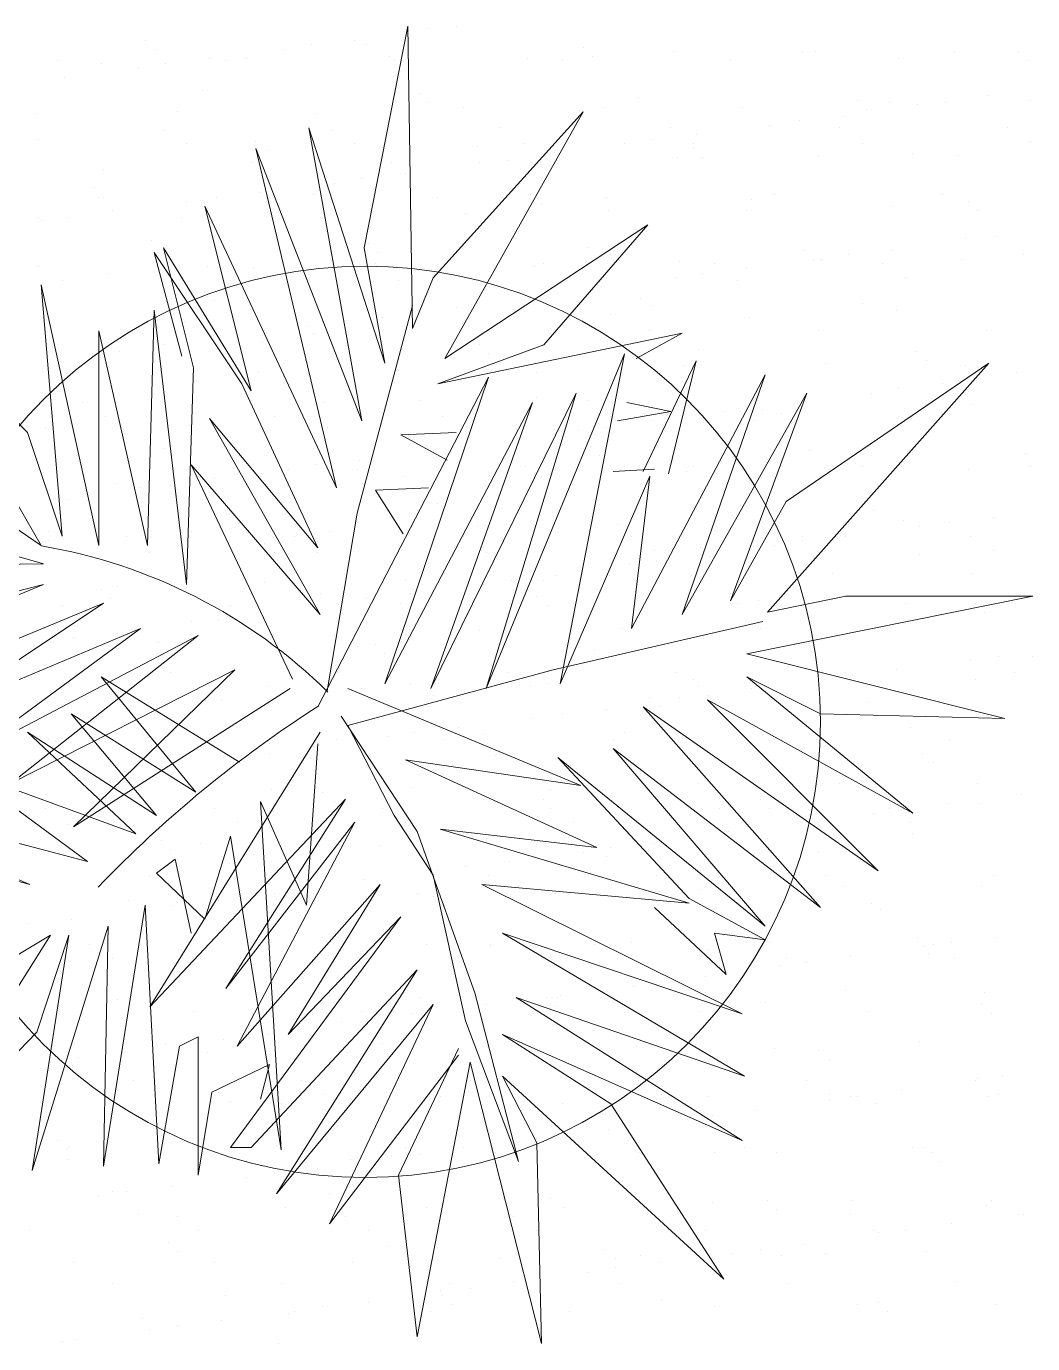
# Model space of a CAD drawing. Header units: millimetres. Extents: x 51.3 to 71.5, y 31.8 to 61.9.
# Drawn here: x 57.905 to 59.792, y 40.809 to 43.278 of the extents above; entities that cross this region are included whole.
import ezdxf

# ---------------------------------------------------------------- set-up
doc = ezdxf.new("R2010")
doc.units = ezdxf.units.MM
doc.layers.add('PDF_Vegetação', color=7, linetype='Continuous', true_color=0x00dd37)

msp = doc.modelspace()

# ---------------------------------------------------------------- linework, layer by layer
at = {"layer": 'PDF_Vegetação', "color": 106, "lineweight": 5, "true_color": 0x00721b}
for points in [[(59.0483, 42.6554), (59.1348, 42.7029), (58.6765, 42.6078), (58.8754, 42.6813), (59.07, 42.9061), (58.6895, 42.6554), (58.9489, 43.118), (58.6679, 42.8067), (58.6289, 42.7116), (58.6203, 43.278), (58.5382, 42.8629), (58.5771, 42.6467)], [(58.4344, 43.0877), (58.5338, 42.5386), (58.3349, 43.0488), (58.4863, 42.4133), (58.2398, 42.9407), (58.3263, 42.5948), (58.162, 42.8629), (58.2182, 42.6381), (58.2052, 42.2317), (58.1447, 42.7462), (58.1317, 42.3052), (58.0409, 42.7073), (58.0409, 42.3052)], [(58.4041, 42.0544), (58.2139, 42.4565), (58.456, 42.1755), (58.2485, 42.543), (58.4517, 42.3008), (58.309, 42.6078), (58.1447, 42.8543), (58.1966, 42.6597)], [(58.4517, 42.0025), (58.7716, 42.6208), (58.5771, 42.0457), (58.8538, 42.5732), (58.6635, 42.0371), (58.9359, 42.5905), (58.7673, 42.0371), (59.0267, 42.664), (58.9057, 42.0457), (59.0743, 42.4349), (59.0397, 42.1495), (59.2905, 42.6251), (59.1348, 42.1755), (59.3683, 42.5905), (59.2256, 42.2014), (59.3294, 42.3873), (59.7098, 42.6467), (59.2948, 42.1798), (59.4418, 42.21), (59.792, 42.21), (59.2559, 42.102), (59.7401, 41.9809)], [(59.1089, 42.4392), (59.1608, 42.6511), (59.0613, 42.4435)], [(59.0137, 42.5386), (59.1132, 42.5559), (59.031, 42.5732)], [(57.9718, 42.3225), (57.9069, 42.517)], [(58.7111, 42.517), (58.6073, 42.5127), (58.6938, 42.4651)], [(59.0051, 42.4435), (59.0829, 42.4478)], [(58.6117, 42.3268), (58.5598, 42.4089), (58.6592, 42.4133)], [(57.7556, 42.3225), (57.9372, 42.2706), (57.3232, 42.2619), (57.6994, 42.1711), (57.9372, 42.2317), (57.4659, 42.0371), (57.7988, 42.0933), (58.0496, 42.1971), (57.7383, 41.9895), (58.1188, 42.1495), (57.7902, 41.9074), (58.2269, 42.1365), (57.8766, 41.8598), (58.296, 42.0717), (57.9934, 41.7777), (58.3998, 42.0371)], [(58.3047, 41.8987), (58.0453, 42.0587), (58.2225, 41.8425), (57.9891, 41.9895), (58.149, 41.7993), (57.9069, 41.955), (58.1101, 41.7647)], [(58.7154, 41.3626), (58.603, 41.1248), (58.6376, 40.8222), (58.737, 41.3367), (58.8711, 40.8092), (58.8624, 41.1853), (58.7976, 41.3107), (59.2126, 40.9303), (59.0008, 41.2589), (58.7976, 41.3886), (59.2472, 41.1897), (58.8235, 41.4577), (59.2515, 41.3107), (58.7976, 41.5788), (59.2472, 41.4275), (58.7587, 41.6696)], [(58.7154, 41.3496), (58.4733, 41.034), (58.6679, 41.4448), (58.3739, 41.0902), (58.6376, 41.5096), (58.3263, 41.1767)]]:
    msp.add_lwpolyline(points, dxfattribs=at)
at = {"layer": 'PDF_Vegetação', "lineweight": 5}
for points in [[(58.7111, 43.278), (58.7111, 43.278)], [(58.6592, 43.2736), (58.6592, 43.2736)], [(58.1274, 43.252), (58.1274, 43.252)], [(58.149, 43.2347), (58.149, 43.2347)], [(58.3868, 43.2347), (58.3868, 43.2347)], [(58.4387, 43.2434), (58.4387, 43.2434)], [(58.5209, 43.252), (58.5209, 43.252)], [(58.5425, 43.2434), (58.5425, 43.2434)], [(58.9489, 43.2391), (58.9489, 43.2391)], [(59.1175, 43.2304), (59.1175, 43.2304)], [(59.3596, 43.2304), (59.3596, 43.2304)], [(59.3856, 43.2304), (59.3856, 43.2304)], [(59.645, 43.2304), (59.645, 43.2304)], [(59.7661, 43.2304), (59.7661, 43.2304)], [(57.9631, 43.2131), (57.9631, 43.2131)], [(58.0453, 43.2088), (58.0453, 43.2088)], [(58.1663, 43.2088), (58.1663, 43.2088)], [(58.2485, 43.2174), (58.2485, 43.2174)], [(58.2787, 43.2131), (58.2787, 43.2131)], [(58.3176, 43.2174), (58.3176, 43.2174)], [(58.5857, 43.2218), (58.5857, 43.2218)], [(58.5944, 43.2131), (58.5944, 43.2131)], [(58.8451, 43.2174), (58.8451, 43.2174)], [(58.91, 43.2131), (58.91, 43.2131)], [(58.9662, 43.2218), (58.9662, 43.2218)], [(59.2256, 43.2131), (59.2256, 43.2131)], [(59.5412, 43.2174), (59.5412, 43.2174)], [(59.7833, 43.2131), (59.7833, 43.2131)], [(57.9761, 43.1829), (57.9761, 43.1829)], [(58.1144, 43.2001), (58.1144, 43.2001)], [(58.2355, 43.1569), (58.2355, 43.1569)], [(58.6419, 43.1526), (58.6419, 43.1526)], [(58.6592, 43.1353), (58.6592, 43.1353)], [(59.0527, 43.1439), (59.0527, 43.1439)], [(59.4634, 43.1396), (59.4634, 43.1396)], [(59.5239, 43.1353), (59.5239, 43.1353)], [(59.5758, 43.131), (59.5758, 43.131)], [(59.6277, 43.1353), (59.6277, 43.1353)], [(59.7098, 43.1483), (59.7098, 43.1483)], [(59.7877, 43.1396), (59.7877, 43.1396)], [(57.9242, 43.1137), (57.9242, 43.1137)], [(58.1879, 43.118), (58.1879, 43.118)], [(58.4474, 43.1137), (58.4474, 43.1137)], [(58.7241, 43.1266), (58.7241, 43.1266)], [(58.9878, 43.1266), (58.9878, 43.1266)], [(59.2472, 43.1266), (59.2472, 43.1266)], [(59.4375, 43.1094), (59.4375, 43.1094)], [(59.4807, 43.1223), (59.4807, 43.1223)], [(58.162, 43.0834), (58.162, 43.0834)], [(58.5771, 42.6467), (58.4344, 43.0877)], [(58.4776, 43.0834), (58.4776, 43.0834)], [(58.7932, 43.0877), (58.7932, 43.0877)], [(59.1132, 43.0877), (59.1132, 43.0877)], [(59.2991, 43.0921), (59.2991, 43.0921)], [(59.3553, 43.1007), (59.3553, 43.1007)], [(59.4288, 43.0877), (59.4288, 43.0877)], [(59.7444, 43.0877), (59.7444, 43.0877)], [(57.9285, 43.0661), (57.9285, 43.0661)], [(58.2052, 43.0575), (58.2052, 43.0575)], [(58.3349, 43.0618), (58.3349, 43.0618)], [(58.5209, 43.0575), (58.5209, 43.0575)], [(58.8365, 43.0575), (58.8365, 43.0575)], [(59.0267, 43.0575), (59.0267, 43.0575)], [(59.0786, 43.0661), (59.0786, 43.0661)], [(59.1564, 43.0575), (59.1564, 43.0575)], [(59.1608, 43.0748), (59.1608, 43.0748)], [(59.472, 43.0575), (59.472, 43.0575)], [(59.7877, 43.0618), (59.7877, 43.0618)], [(58.3566, 43.0445), (58.3566, 43.0445)], [(58.75, 43.0531), (58.75, 43.0531)], [(58.8884, 43.0402), (58.8884, 43.0402)], [(59.1262, 43.0315), (59.1262, 43.0315)], [(59.1564, 43.0488), (59.1564, 43.0488)], [(59.1737, 43.0315), (59.1737, 43.0315)], [(59.3899, 43.0359), (59.3899, 43.0359)], [(59.5672, 43.0402), (59.5672, 43.0402)], [(59.6536, 43.0359), (59.6536, 43.0359)], [(58.0496, 43.0099), (58.0496, 43.0099)], [(58.3263, 43.0229), (58.3263, 43.0229)], [(58.59, 43.0229), (58.59, 43.0229)], [(58.7543, 43.0229), (58.7543, 43.0229)], [(58.8062, 43.0272), (58.8062, 43.0272)], [(58.8495, 43.0229), (58.8495, 43.0229)], [(58.4819, 42.984), (58.4819, 42.984)], [(58.5338, 42.9926), (58.5338, 42.9926)], [(58.616, 43.0013), (58.616, 43.0013)], [(58.0323, 42.9753), (58.0323, 42.9753)], [(58.0409, 42.958), (58.0409, 42.958)], [(58.0496, 42.958), (58.0496, 42.958)], [(58.2614, 42.958), (58.2614, 42.958)], [(58.3436, 42.9667), (58.3436, 42.9667)], [(58.3609, 42.958), (58.3609, 42.958)], [(58.443, 42.9623), (58.443, 42.9623)], [(58.6765, 42.958), (58.6765, 42.958)], [(58.8495, 42.9623), (58.8495, 42.9623)], [(58.9921, 42.958), (58.9921, 42.958)], [(59.3078, 42.9623), (59.3078, 42.9623)], [(59.6234, 42.9623), (59.6234, 42.9623)], [(58.0669, 42.9321), (58.0669, 42.9321)], [(58.2052, 42.9494), (58.2052, 42.9494)], [(58.8711, 42.9451), (58.8711, 42.9451)], [(58.9965, 42.9321), (58.9965, 42.9321)], [(59.2559, 42.9321), (59.2559, 42.9321)], [(59.2645, 42.9537), (59.2645, 42.9537)], [(59.5283, 42.9407), (59.5283, 42.9407)], [(59.6709, 42.9494), (59.6709, 42.9494)], [(59.6882, 42.9321), (59.6882, 42.9321)], [(57.9285, 42.9191), (57.9285, 42.9191)], [(57.9328, 42.9148), (57.9328, 42.9148)], [(57.9847, 42.9191), (57.9847, 42.9191)], [(58.1966, 42.9191), (58.1966, 42.9191)], [(58.456, 42.9191), (58.456, 42.9191)], [(58.7284, 42.9278), (58.7284, 42.9278)], [(59.7228, 42.8845), (59.7228, 42.8845)], [(58.1404, 42.8759), (58.1404, 42.8759)], [(58.5468, 42.8716), (58.5468, 42.8716)], [(58.9575, 42.8629), (58.9575, 42.8629)], [(59.364, 42.8586), (59.364, 42.8586)], [(59.5283, 42.8586), (59.5283, 42.8586)], [(59.6666, 42.8802), (59.6666, 42.8802)], [(58.5641, 42.8543), (58.5641, 42.8543)], [(59.1305, 42.837), (59.1305, 42.837)], [(59.3813, 42.8413), (59.3813, 42.8413)], [(59.3942, 42.8413), (59.3942, 42.8413)], [(59.3985, 42.8413), (59.3985, 42.8413)], [(59.4461, 42.8499), (59.4461, 42.8499)], [(59.658, 42.8413), (59.658, 42.8413)], [(59.7747, 42.8499), (59.7747, 42.8499)], [(57.9285, 42.8283), (57.9285, 42.8283)], [(58.0582, 42.8153), (58.0582, 42.8153)], [(58.2441, 42.8283), (58.2441, 42.8283)], [(58.3306, 42.824), (58.3306, 42.824)], [(58.5598, 42.8326), (58.5598, 42.8326)], [(58.5987, 42.8283), (58.5987, 42.8283)], [(58.8581, 42.8283), (58.8581, 42.8283)], [(58.8754, 42.8326), (58.8754, 42.8326)], [(59.1737, 42.8153), (59.1737, 42.8153)], [(59.1953, 42.8326), (59.1953, 42.8326)], [(59.2559, 42.824), (59.2559, 42.824)], [(59.511, 42.8326), (59.511, 42.8326)], [(58.0409, 42.3052), (57.9328, 42.7937), (57.9718, 42.3225)], [(57.9718, 42.8024), (57.9718, 42.8024)], [(58.2874, 42.8024), (58.2874, 42.8024)], [(58.603, 42.8024), (58.603, 42.8024)], [(58.9186, 42.8024), (58.9186, 42.8024)], [(58.9835, 42.7894), (58.9835, 42.7894)], [(59.1218, 42.8067), (59.1218, 42.8067)], [(59.2386, 42.8024), (59.2386, 42.8024)], [(59.5542, 42.8067), (59.5542, 42.8067)], [(58.2398, 42.7808), (58.2398, 42.7808)], [(58.2571, 42.7635), (58.2571, 42.7635)], [(58.6506, 42.7721), (58.6506, 42.7721)], [(58.8495, 42.7721), (58.8495, 42.7721)], [(58.9013, 42.7764), (58.9013, 42.7764)], [(59.057, 42.7678), (59.057, 42.7678)], [(57.9069, 42.517), (57.6734, 42.7548), (57.9328, 42.3052), (57.5005, 42.5992), (57.7556, 42.3225)], [(58.6289, 42.7418), (58.6289, 42.7418)], [(58.7111, 42.7505), (58.7111, 42.7505)], [(59.0008, 42.7375), (59.0008, 42.7375)], [(59.0786, 42.7548), (59.0786, 42.7548)], [(59.472, 42.7591), (59.472, 42.7591)], [(59.5369, 42.7462), (59.5369, 42.7462)], [(57.9372, 42.7202), (57.9372, 42.7202)], [(58.2009, 42.7246), (58.2009, 42.7246)], [(58.4344, 42.7159), (58.4344, 42.7159)], [(58.4603, 42.7246), (58.4603, 42.7246)], [(58.5727, 42.7332), (58.5727, 42.7332)], [(58.737, 42.7332), (58.737, 42.7332)], [(59.2602, 42.7332), (59.2602, 42.7332)], [(57.9328, 42.6943), (57.9328, 42.6943)], [(58.1231, 42.7029), (58.1231, 42.7029)], [(58.3004, 42.6986), (58.3004, 42.6986)], [(58.3479, 42.6856), (58.3479, 42.6856)], [(58.3522, 42.7073), (58.3522, 42.7073)], [(58.443, 42.7029), (58.443, 42.7029)], [(58.7587, 42.7029), (58.7587, 42.7029)], [(59.0743, 42.7073), (59.0743, 42.7073)], [(59.3899, 42.7073), (59.3899, 42.7073)], [(59.7055, 42.7073), (59.7055, 42.7073)], [(57.9545, 42.677), (57.9545, 42.677)], [(58.028, 42.664), (58.028, 42.664)], [(58.0799, 42.6683), (58.0799, 42.6683)], [(58.162, 42.6813), (58.162, 42.6813)], [(58.7543, 42.6813), (58.7543, 42.6813)], [(58.7716, 42.664), (58.7716, 42.664)], [(59.1651, 42.6727), (59.1651, 42.6727)], [(59.5715, 42.6683), (59.5715, 42.6683)], [(59.1391, 42.6424), (59.1391, 42.6424)], [(59.4029, 42.6467), (59.4029, 42.6467)], [(59.5931, 42.6511), (59.5931, 42.6511)], [(59.6666, 42.6424), (59.6666, 42.6424)], [(58.0626, 42.6208), (58.0626, 42.6208)], [(58.3393, 42.6294), (58.3393, 42.6294)], [(58.603, 42.6338), (58.603, 42.6338)], [(58.8624, 42.6294), (58.8624, 42.6294)], [(59.7617, 42.6294), (59.7617, 42.6294)], [(58.0409, 42.5948), (58.0409, 42.5948)], [(58.4474, 42.5905), (58.4474, 42.5905)], [(59.4893, 42.5905), (59.4893, 42.5905)], [(59.5412, 42.5992), (59.5412, 42.5992)], [(59.6234, 42.6078), (59.6234, 42.6078)], [(58.0107, 42.5732), (58.0107, 42.5732)], [(58.3263, 42.5775), (58.3263, 42.5775)], [(58.4647, 42.5732), (58.4647, 42.5732)], [(58.6419, 42.5775), (58.6419, 42.5775)], [(58.8624, 42.5819), (58.8624, 42.5819)], [(58.9575, 42.5775), (58.9575, 42.5775)], [(59.2688, 42.5775), (59.2688, 42.5775)], [(59.2688, 42.5646), (59.2688, 42.5646)], [(59.2775, 42.5775), (59.2775, 42.5775)], [(59.351, 42.5732), (59.351, 42.5732)], [(59.5931, 42.5775), (59.5931, 42.5775)], [(59.6796, 42.5689), (59.6796, 42.5689)], [(58.0539, 42.5473), (58.0539, 42.5473)], [(58.3695, 42.5473), (58.3695, 42.5473)], [(58.6852, 42.5473), (58.6852, 42.5473)], [(58.7414, 42.5386), (58.7414, 42.5386)], [(59.0008, 42.5473), (59.0008, 42.5473)], [(59.0094, 42.5386), (59.0094, 42.5386)], [(59.0786, 42.5386), (59.0786, 42.5386)], [(59.2126, 42.5559), (59.2126, 42.5559)], [(59.2688, 42.5386), (59.2688, 42.5386)], [(59.2861, 42.5603), (59.2861, 42.5603)], [(59.3207, 42.5516), (59.3207, 42.5516)], [(59.5412, 42.5473), (59.5412, 42.5473)], [(59.6363, 42.5516), (59.6363, 42.5516)], [(57.9415, 42.5257), (57.9415, 42.5257)], [(58.2096, 42.53), (58.2096, 42.53)], [(58.469, 42.5257), (58.469, 42.5257)], [(58.9402, 42.5213), (58.9402, 42.5213)], [(58.9921, 42.5257), (58.9921, 42.5257)], [(58.1404, 42.504), (58.1404, 42.504)], [(58.5554, 42.4954), (58.5554, 42.4954)], [(58.7197, 42.4911), (58.7197, 42.4911)], [(58.8019, 42.4997), (58.8019, 42.4997)], [(58.9619, 42.4911), (58.9619, 42.4911)], [(58.162, 42.4868), (58.162, 42.4868)], [(58.5295, 42.4651), (58.5295, 42.4651)], [(58.6679, 42.4824), (58.6679, 42.4824)], [(58.9792, 42.4738), (58.9792, 42.4738)], [(59.3726, 42.4824), (59.3726, 42.4824)], [(59.779, 42.4781), (59.779, 42.4781)], [(58.2052, 42.4478), (58.2052, 42.4478)], [(58.3955, 42.4478), (58.3955, 42.4478)], [(58.4474, 42.4565), (58.4474, 42.4565)], [(58.5252, 42.4478), (58.5252, 42.4478)], [(58.8408, 42.4522), (58.8408, 42.4522)], [(59.1435, 42.4435), (59.1435, 42.4435)], [(59.1564, 42.4522), (59.1564, 42.4522)], [(59.4115, 42.4478), (59.4115, 42.4478)], [(59.472, 42.4522), (59.472, 42.4522)], [(59.6709, 42.4478), (59.6709, 42.4478)], [(59.7877, 42.4522), (59.7877, 42.4522)], [(58.0712, 42.4219), (58.0712, 42.4219)], [(58.175, 42.4176), (58.175, 42.4176)], [(58.2571, 42.4305), (58.2571, 42.4305)], [(58.3436, 42.4349), (58.3436, 42.4349)], [(58.6117, 42.4349), (58.6117, 42.4349)], [(58.8711, 42.4349), (58.8711, 42.4349)], [(57.9847, 42.3916), (57.9847, 42.3916)], [(58.1188, 42.4133), (58.1188, 42.4133)], [(58.2485, 42.4046), (58.2485, 42.4046)], [(58.6549, 42.4003), (58.6549, 42.4003)], [(59.07, 42.3916), (59.07, 42.3916)], [(58.6765, 42.383), (58.6765, 42.383)], [(59.4764, 42.3873), (59.4764, 42.3873)], [(59.4937, 42.37), (59.4937, 42.37)], [(58.75, 42.3398), (58.75, 42.3398)], [(59.0137, 42.3441), (59.0137, 42.3441)], [(59.2732, 42.3441), (59.2732, 42.3441)], [(59.5499, 42.3527), (59.5499, 42.3527)], [(59.5801, 42.3398), (59.5801, 42.3398)], [(59.6363, 42.3484), (59.6363, 42.3484)], [(59.7185, 42.357), (59.7185, 42.357)], [(57.9458, 42.3311), (57.9458, 42.3311)], [(58.0928, 42.3225), (58.0928, 42.3225)], [(58.2139, 42.3311), (58.2139, 42.3311)], [(58.4084, 42.3225), (58.4084, 42.3225)], [(58.4733, 42.3311), (58.4733, 42.3311)], [(58.7241, 42.3225), (58.7241, 42.3225)], [(59.0397, 42.3225), (59.0397, 42.3225)], [(59.3596, 42.3225), (59.3596, 42.3225)], [(59.4418, 42.3225), (59.4418, 42.3225)], [(59.6753, 42.3225), (59.6753, 42.3225)], [(57.9458, 42.3138), (57.9458, 42.3138)], [(58.1361, 42.2922), (58.1361, 42.2922)], [(58.3522, 42.3095), (58.3522, 42.3095)], [(58.3695, 42.2922), (58.3695, 42.2922)], [(58.4517, 42.2922), (58.4517, 42.2922)], [(58.763, 42.3008), (58.763, 42.3008)], [(58.7673, 42.2922), (58.7673, 42.2922)], [(59.0829, 42.2965), (59.0829, 42.2965)], [(59.1694, 42.3008), (59.1694, 42.3008)], [(59.3078, 42.3052), (59.3078, 42.3052)], [(59.3596, 42.3138), (59.3596, 42.3138)], [(59.4029, 42.2965), (59.4029, 42.2965)], [(59.7185, 42.2965), (59.7185, 42.2965)], [(59.0354, 42.2706), (59.0354, 42.2706)], [(59.0872, 42.2749), (59.0872, 42.2749)], [(59.1694, 42.2879), (59.1694, 42.2879)], [(59.1867, 42.2835), (59.1867, 42.2835)], [(59.5801, 42.2879), (59.5801, 42.2879)], [(58.897, 42.249), (58.897, 42.249)], [(59.1521, 42.249), (59.1521, 42.249)], [(59.4158, 42.2533), (59.4158, 42.2533)], [(59.6796, 42.2533), (59.6796, 42.2533)], [(58.0453, 42.223), (58.0453, 42.223)], [(58.0755, 42.2273), (58.0755, 42.2273)], [(58.3522, 42.236), (58.3522, 42.236)], [(58.616, 42.2403), (58.616, 42.2403)], [(58.763, 42.2317), (58.763, 42.2317)], [(58.8149, 42.2403), (58.8149, 42.2403)], [(58.8754, 42.2403), (58.8754, 42.2403)], [(57.9718, 42.1927), (57.9718, 42.1927)], [(58.0626, 42.2057), (58.0626, 42.2057)], [(58.2874, 42.1927), (58.2874, 42.1927)], [(58.456, 42.2144), (58.456, 42.2144)], [(58.4863, 42.1971), (58.4863, 42.1971)], [(58.5425, 42.2057), (58.5425, 42.2057)], [(58.6073, 42.1971), (58.6073, 42.1971)], [(58.6246, 42.2144), (58.6246, 42.2144)], [(58.8624, 42.21), (58.8624, 42.21)], [(58.884, 42.1927), (58.884, 42.1927)], [(58.923, 42.1971), (58.923, 42.1971)], [(59.2386, 42.1971), (59.2386, 42.1971)], [(59.2775, 42.2014), (59.2775, 42.2014)], [(59.5542, 42.1971), (59.5542, 42.1971)], [(59.6839, 42.1971), (59.6839, 42.1971)], [(58.2658, 42.1668), (58.2658, 42.1668)], [(58.3479, 42.1798), (58.3479, 42.1798)], [(59.7012, 42.1798), (59.7012, 42.1798)], [(58.2139, 42.1625), (58.2139, 42.1625)], [(58.7543, 42.1452), (58.7543, 42.1452)], [(59.0224, 42.1495), (59.0224, 42.1495)], [(59.2818, 42.1495), (59.2818, 42.1495)], [(59.5542, 42.1582), (59.5542, 42.1582)], [(57.9415, 42.1236), (57.9415, 42.1236)], [(57.9545, 42.1322), (57.9545, 42.1322)], [(57.9934, 42.1322), (57.9934, 42.1322)], [(58.0755, 42.1409), (58.0755, 42.1409)], [(58.1534, 42.1236), (58.1534, 42.1236)], [(58.2182, 42.1365), (58.2182, 42.1365)], [(58.4819, 42.1365), (58.4819, 42.1365)], [(58.5598, 42.1192), (58.5598, 42.1192)], [(58.5771, 42.102), (58.5771, 42.102)], [(58.9705, 42.1106), (58.9705, 42.1106)], [(59.3769, 42.1063), (59.3769, 42.1063)], [(59.7271, 42.0976), (59.7271, 42.0976)], [(59.792, 42.0976), (59.792, 42.0976)], [(59.3985, 42.089), (59.3985, 42.089)], [(59.5369, 42.0717), (59.5369, 42.0717)], [(59.6753, 42.089), (59.6753, 42.089)], [(58.175, 42.0674), (58.175, 42.0674)], [(58.4906, 42.0674), (58.4906, 42.0674)], [(58.6246, 42.0457), (58.6246, 42.0457)], [(58.8062, 42.0674), (58.8062, 42.0674)], [(58.884, 42.0457), (58.884, 42.0457)], [(59.1218, 42.0674), (59.1218, 42.0674)], [(59.1564, 42.0544), (59.1564, 42.0544)], [(59.4029, 42.0544), (59.4029, 42.0544)], [(59.4245, 42.0587), (59.4245, 42.0587)], [(59.4418, 42.0674), (59.4418, 42.0674)], [(59.4548, 42.063), (59.4548, 42.063)], [(59.6839, 42.0544), (59.6839, 42.0544)], [(59.7574, 42.0674), (59.7574, 42.0674)], [(58.0842, 42.0328), (58.0842, 42.0328)], [(58.2182, 42.0371), (58.2182, 42.0371)], [(58.2528, 42.0328), (58.2528, 42.0328)], [(58.3566, 42.0414), (58.3566, 42.0414)], [(58.5338, 42.0371), (58.5338, 42.0371)], [(58.6679, 42.0241), (58.6679, 42.0241)], [(58.8495, 42.0414), (58.8495, 42.0414)], [(59.0743, 42.0198), (59.0743, 42.0198)], [(59.1305, 42.0198), (59.1305, 42.0198)], [(59.1651, 42.0414), (59.1651, 42.0414)], [(59.1824, 42.0241), (59.1824, 42.0241)], [(59.2645, 42.0371), (59.2645, 42.0371)], [(59.4807, 42.0414), (59.4807, 42.0414)], [(58.2701, 42.0155), (58.2701, 42.0155)], [(58.9921, 41.9982), (58.9921, 41.9982)], [(59.0916, 42.0025), (59.0916, 42.0025)], [(59.485, 42.0112), (59.485, 42.0112)], [(58.8538, 41.9809), (58.8538, 41.9809)], [(58.91, 41.9895), (58.91, 41.9895)], [(58.5814, 41.9463), (58.5814, 41.9463)], [(58.6333, 41.955), (58.6333, 41.955)], [(58.7154, 41.9636), (58.7154, 41.9636)], [(58.763, 41.9506), (58.763, 41.9506)], [(59.0267, 41.955), (59.0267, 41.955)], [(59.2861, 41.9506), (59.2861, 41.9506)], [(59.5628, 41.9636), (59.5628, 41.9636)], [(57.9458, 41.942), (57.9458, 41.942)], [(57.9588, 41.9377), (57.9588, 41.9377)], [(57.9674, 41.9247), (57.9674, 41.9247)], [(58.0539, 41.9377), (58.0539, 41.9377)], [(58.2269, 41.942), (58.2269, 41.942)], [(58.3609, 41.9333), (58.3609, 41.9333)], [(58.3695, 41.942), (58.3695, 41.942)], [(58.443, 41.929), (58.443, 41.929)], [(58.4863, 41.942), (58.4863, 41.942)], [(58.6895, 41.942), (58.6895, 41.942)], [(58.7673, 41.929), (58.7673, 41.929)], [(59.0051, 41.942), (59.0051, 41.942)], [(59.178, 41.9204), (59.178, 41.9204)], [(59.3207, 41.942), (59.3207, 41.942)], [(59.6363, 41.942), (59.6363, 41.942)], [(58.309, 41.9117), (58.309, 41.9117)], [(58.3609, 41.916), (58.3609, 41.916)], [(58.7846, 41.9117), (58.7846, 41.9117)], [(59.5845, 41.916), (59.5845, 41.916)], [(59.6061, 41.8987), (59.6061, 41.8987)], [(58.0366, 41.8728), (58.0366, 41.8728)], [(58.0885, 41.8814), (58.0885, 41.8814)], [(58.1706, 41.8901), (58.1706, 41.8901)], [(58.3652, 41.8469), (58.3652, 41.8469)], [(58.6289, 41.8512), (58.6289, 41.8512)], [(58.8884, 41.8469), (58.8884, 41.8469)], [(59.1651, 41.8598), (59.1651, 41.8598)], [(59.4288, 41.8598), (59.4288, 41.8598)], [(59.6882, 41.8598), (59.6882, 41.8598)], [(58.0539, 41.8425), (58.0539, 41.8425)], [(58.0885, 41.8382), (58.0885, 41.8382)], [(58.4603, 41.8425), (58.4603, 41.8425)], [(58.4819, 41.8252), (58.4819, 41.8252)], [(58.8754, 41.8296), (58.8754, 41.8296)], [(59.2818, 41.8296), (59.2818, 41.8296)], [(59.7704, 41.8382), (59.7704, 41.8382)], [(57.9415, 41.8123), (57.9415, 41.8123)], [(58.2571, 41.8123), (58.2571, 41.8123)], [(58.5727, 41.8123), (58.5727, 41.8123)], [(58.8884, 41.8123), (58.8884, 41.8123)], [(59.204, 41.8123), (59.204, 41.8123)], [(59.2991, 41.8123), (59.2991, 41.8123)], [(59.4937, 41.8036), (59.4937, 41.8036)], [(59.5239, 41.8123), (59.5239, 41.8123)], [(59.5499, 41.8123), (59.5499, 41.8123)], [(59.632, 41.8209), (59.632, 41.8209)], [(59.6926, 41.8209), (59.6926, 41.8209)], [(57.9847, 41.782), (57.9847, 41.782)], [(58.3004, 41.7863), (58.3004, 41.7863)], [(58.616, 41.7863), (58.616, 41.7863)], [(58.9316, 41.7863), (58.9316, 41.7863)], [(59.2472, 41.7863), (59.2472, 41.7863)], [(59.2732, 41.7734), (59.2732, 41.7734)], [(59.3596, 41.7863), (59.3596, 41.7863)], [(59.5628, 41.7863), (59.5628, 41.7863)], [(58.1577, 41.7517), (58.1577, 41.7517)], [(58.2312, 41.7474), (58.2312, 41.7474)], [(58.7673, 41.7561), (58.7673, 41.7561)], [(59.0354, 41.7561), (59.0354, 41.7561)], [(59.0829, 41.7474), (59.0829, 41.7474)], [(59.2213, 41.769), (59.2213, 41.769)], [(59.2948, 41.7561), (59.2948, 41.7561)], [(59.5672, 41.7647), (59.5672, 41.7647)], [(57.9674, 41.7431), (57.9674, 41.7431)], [(58.175, 41.7344), (58.175, 41.7344)], [(58.4949, 41.7431), (58.4949, 41.7431)], [(58.5684, 41.7431), (58.5684, 41.7431)], [(58.9489, 41.7301), (58.9489, 41.7301)], [(58.9748, 41.7388), (58.9748, 41.7388)], [(59.0008, 41.7388), (59.0008, 41.7388)], [(59.3899, 41.7301), (59.3899, 41.7301)], [(58.7284, 41.7042), (58.7284, 41.7042)], [(58.8105, 41.7128), (58.8105, 41.7128)], [(58.9921, 41.7215), (58.9921, 41.7215)], [(58.1361, 41.6869), (58.1361, 41.6869)], [(58.4517, 41.6869), (58.4517, 41.6869)], [(58.5382, 41.6782), (58.5382, 41.6782)], [(58.6765, 41.6955), (58.6765, 41.6955)], [(58.7716, 41.6869), (58.7716, 41.6869)], [(59.0872, 41.6869), (59.0872, 41.6869)], [(59.4029, 41.6869), (59.4029, 41.6869)], [(59.7185, 41.6869), (59.7185, 41.6869)], [(58.2614, 41.6523), (58.2614, 41.6523)], [(58.3695, 41.6523), (58.3695, 41.6523)], [(58.3998, 41.6609), (58.3998, 41.6609)], [(58.456, 41.6653), (58.456, 41.6653)], [(58.6376, 41.6523), (58.6376, 41.6523)], [(58.897, 41.6523), (58.897, 41.6523)], [(59.1694, 41.6609), (59.1694, 41.6609)], [(59.4375, 41.6653), (59.4375, 41.6653)], [(59.6969, 41.6653), (59.6969, 41.6653)], [(58.0971, 41.6393), (58.0971, 41.6393)], [(58.1793, 41.6307), (58.1793, 41.6307)], [(58.2658, 41.6393), (58.2658, 41.6393)], [(58.6679, 41.648), (58.6679, 41.648)], [(58.6895, 41.6307), (58.6895, 41.6307)], [(59.0829, 41.6393), (59.0829, 41.6393)], [(59.4893, 41.635), (59.4893, 41.635)], [(57.9891, 41.6047), (57.9891, 41.6047)], [(58.1274, 41.622), (58.1274, 41.622)], [(59.5066, 41.622), (59.5066, 41.622)], [(57.9069, 41.5961), (57.9069, 41.5961)], [(57.9588, 41.5658), (57.9588, 41.5658)], [(58.0236, 41.5572), (58.0236, 41.5572)], [(58.3393, 41.5572), (58.3393, 41.5572)], [(58.3652, 41.5615), (58.3652, 41.5615)], [(58.6549, 41.5572), (58.6549, 41.5572)], [(58.7759, 41.5572), (58.7759, 41.5572)], [(58.7759, 41.5529), (58.7759, 41.5529)], [(58.9705, 41.5572), (58.9705, 41.5572)], [(59.0397, 41.5615), (59.0397, 41.5615)], [(59.2861, 41.5572), (59.2861, 41.5572)], [(59.2991, 41.5615), (59.2991, 41.5615)], [(59.5758, 41.5702), (59.5758, 41.5702)], [(59.5888, 41.5529), (59.5888, 41.5529)], [(59.6061, 41.5572), (59.6061, 41.5572)], [(59.6407, 41.5615), (59.6407, 41.5615)], [(59.7228, 41.5702), (59.7228, 41.5702)], [(57.9718, 41.5442), (57.9718, 41.5442)], [(58.0669, 41.5312), (58.0669, 41.5312)], [(58.2398, 41.5485), (58.2398, 41.5485)], [(58.3825, 41.5442), (58.3825, 41.5442)], [(58.3825, 41.5312), (58.3825, 41.5312)], [(58.4992, 41.5485), (58.4992, 41.5485)], [(58.6981, 41.5312), (58.6981, 41.5312)], [(59.0137, 41.5312), (59.0137, 41.5312)], [(59.1824, 41.5485), (59.1824, 41.5485)], [(59.204, 41.5312), (59.204, 41.5312)], [(59.3294, 41.5312), (59.3294, 41.5312)], [(59.4504, 41.5356), (59.4504, 41.5356)], [(59.5974, 41.5399), (59.5974, 41.5399)], [(59.645, 41.5312), (59.645, 41.5312)], [(59.3164, 41.5183), (59.3164, 41.5183)], [(59.3683, 41.5226), (59.3683, 41.5226)], [(59.044, 41.4794), (59.044, 41.4794)], [(59.0959, 41.488), (59.0959, 41.488)], [(59.178, 41.4966), (59.178, 41.4966)], [(58.0582, 41.4707), (58.0582, 41.4707)], [(58.0755, 41.4534), (58.0755, 41.4534)], [(58.3782, 41.4534), (58.3782, 41.4534)], [(58.4733, 41.4621), (58.4733, 41.4621)], [(58.6419, 41.4577), (58.6419, 41.4577)], [(58.8235, 41.4534), (58.8235, 41.4534)], [(58.8797, 41.4577), (58.8797, 41.4577)], [(58.9013, 41.4577), (58.9013, 41.4577)], [(58.9057, 41.4621), (58.9057, 41.4621)], [(59.178, 41.4664), (59.178, 41.4664)], [(59.4418, 41.4707), (59.4418, 41.4707)], [(59.7012, 41.4664), (59.7012, 41.4664)], [(58.1015, 41.4448), (58.1015, 41.4448)], [(58.2182, 41.4318), (58.2182, 41.4318)], [(58.5338, 41.4318), (58.5338, 41.4318)], [(58.6289, 41.4275), (58.6289, 41.4275)], [(58.7673, 41.4448), (58.7673, 41.4448)], [(58.8538, 41.4318), (58.8538, 41.4318)], [(58.897, 41.4404), (58.897, 41.4404)], [(59.1694, 41.4318), (59.1694, 41.4318)], [(59.2905, 41.4491), (59.2905, 41.4491)], [(59.485, 41.4318), (59.485, 41.4318)], [(59.6969, 41.4448), (59.6969, 41.4448)], [(59.7142, 41.4275), (59.7142, 41.4275)], [(58.4949, 41.4102), (58.4949, 41.4102)], [(58.5468, 41.4145), (58.5468, 41.4145)], [(58.2744, 41.3799), (58.2744, 41.3799)], [(58.3566, 41.3886), (58.3566, 41.3886)], [(58.0842, 41.354), (58.0842, 41.354)], [(58.1663, 41.3713), (58.1663, 41.3713)], [(58.2225, 41.3713), (58.2225, 41.3713)], [(58.2441, 41.354), (58.2441, 41.354)], [(58.5079, 41.354), (58.5079, 41.354)], [(58.5727, 41.3713), (58.5727, 41.3713)], [(58.59, 41.354), (58.59, 41.354)], [(58.7803, 41.3626), (58.7803, 41.3626)], [(58.9835, 41.3626), (58.9835, 41.3626)], [(59.0483, 41.3669), (59.0483, 41.3669)], [(59.3078, 41.3626), (59.3078, 41.3626)], [(59.3899, 41.3583), (59.3899, 41.3583)], [(59.5801, 41.3756), (59.5801, 41.3756)], [(57.9501, 41.3367), (57.9501, 41.3367)], [(57.9804, 41.3496), (57.9804, 41.3496)], [(58.002, 41.3453), (58.002, 41.3453)], [(59.4115, 41.341), (59.4115, 41.341)], [(59.6882, 41.3064), (59.6882, 41.3064)], [(59.7358, 41.3107), (59.7358, 41.3107)], [(58.1058, 41.3021), (58.1058, 41.3021)], [(58.2658, 41.2805), (58.2658, 41.2805)], [(58.4214, 41.3021), (58.4214, 41.3021)], [(58.737, 41.3021), (58.737, 41.3021)], [(59.0527, 41.3021), (59.0527, 41.3021)], [(59.3683, 41.3021), (59.3683, 41.3021)], [(59.5456, 41.2848), (59.5456, 41.2848)], [(59.6839, 41.3021), (59.6839, 41.3021)], [(58.1447, 41.2761), (58.1447, 41.2761)], [(58.2874, 41.2632), (58.2874, 41.2632)], [(58.3825, 41.2589), (58.3825, 41.2589)], [(58.4647, 41.2761), (58.4647, 41.2761)], [(58.6506, 41.2632), (58.6506, 41.2632)], [(58.6808, 41.2718), (58.6808, 41.2718)], [(58.7803, 41.2761), (58.7803, 41.2761)], [(58.91, 41.2589), (58.91, 41.2589)], [(59.0872, 41.2675), (59.0872, 41.2675)], [(59.0959, 41.2761), (59.0959, 41.2761)], [(59.1824, 41.2718), (59.1824, 41.2718)], [(59.4115, 41.2761), (59.4115, 41.2761)], [(59.4115, 41.2675), (59.4115, 41.2675)], [(59.4504, 41.2718), (59.4504, 41.2718)], [(59.4634, 41.2718), (59.4634, 41.2718)], [(59.498, 41.2589), (59.498, 41.2589)], [(59.7098, 41.2718), (59.7098, 41.2718)], [(59.7271, 41.2761), (59.7271, 41.2761)], [(58.1101, 41.2502), (58.1101, 41.2502)], [(59.1045, 41.2502), (59.1045, 41.2502)], [(59.1348, 41.2286), (59.1348, 41.2286)], [(59.191, 41.2372), (59.191, 41.2372)], [(59.2732, 41.2459), (59.2732, 41.2459)], [(58.9965, 41.2113), (58.9965, 41.2113)], [(57.9631, 41.1897), (57.9631, 41.1897)], [(58.3739, 41.181), (58.3739, 41.181)], [(58.8624, 41.194), (58.8624, 41.194)], [(58.9143, 41.2026), (58.9143, 41.2026)], [(57.9804, 41.1724), (57.9804, 41.1724)], [(57.9847, 41.1767), (57.9847, 41.1767)], [(57.9847, 41.1551), (57.9847, 41.1551)], [(58.2528, 41.1594), (58.2528, 41.1594)], [(58.3004, 41.1767), (58.3004, 41.1767)], [(58.5122, 41.1551), (58.5122, 41.1551)], [(58.59, 41.1594), (58.59, 41.1594)], [(58.616, 41.1767), (58.616, 41.1767)], [(58.6419, 41.1637), (58.6419, 41.1637)], [(58.7241, 41.1767), (58.7241, 41.1767)], [(58.7803, 41.1767), (58.7803, 41.1767)], [(58.7846, 41.1681), (58.7846, 41.1681)], [(58.7976, 41.1594), (58.7976, 41.1594)], [(58.9359, 41.1767), (58.9359, 41.1767)], [(59.0527, 41.1681), (59.0527, 41.1681)], [(59.1953, 41.1681), (59.1953, 41.1681)], [(59.2515, 41.1767), (59.2515, 41.1767)], [(59.3121, 41.1681), (59.3121, 41.1681)], [(59.5672, 41.1767), (59.5672, 41.1767)], [(59.5888, 41.1767), (59.5888, 41.1767)], [(59.6018, 41.1681), (59.6018, 41.1681)], [(58.4517, 41.1378), (58.4517, 41.1378)], [(59.6191, 41.1508), (59.6191, 41.1508)], [(58.3176, 41.1205), (58.3176, 41.1205)], [(58.3695, 41.1291), (58.3695, 41.1291)], [(58.0409, 41.0859), (58.0409, 41.0859)], [(58.0669, 41.0946), (58.0669, 41.0946)], [(58.0928, 41.0946), (58.0928, 41.0946)], [(58.1793, 41.1032), (58.1793, 41.1032)], [(58.4733, 41.0902), (58.4733, 41.0902)], [(58.8884, 41.0816), (58.8884, 41.0816)], [(58.3911, 41.0643), (58.3911, 41.0643)], [(58.4949, 41.0729), (58.4949, 41.0729)], [(58.6549, 41.0643), (58.6549, 41.0643)], [(58.9143, 41.0643), (58.9143, 41.0643)], [(59.191, 41.0729), (59.191, 41.0729)], [(59.2948, 41.0773), (59.2948, 41.0773)], [(59.3121, 41.06), (59.3121, 41.06)], [(59.4548, 41.0773), (59.4548, 41.0773)], [(59.7055, 41.0686), (59.7055, 41.0686)], [(59.7142, 41.0773), (59.7142, 41.0773)], [(58.1144, 41.0513), (58.1144, 41.0513)], [(58.1879, 41.047), (58.1879, 41.047)], [(58.5036, 41.047), (58.5036, 41.047)], [(58.8192, 41.047), (58.8192, 41.047)], [(59.1348, 41.0513), (59.1348, 41.0513)], [(59.4504, 41.0513), (59.4504, 41.0513)], [(59.6407, 41.034), (59.6407, 41.034)], [(59.7661, 41.0513), (59.7661, 41.0513)], [(59.7747, 41.0513), (59.7747, 41.0513)], [(57.9112, 41.0211), (57.9112, 41.0211)], [(58.2269, 41.0211), (58.2269, 41.0211)], [(58.5468, 41.0211), (58.5468, 41.0211)], [(58.8624, 41.0211), (58.8624, 41.0211)], [(59.178, 41.0211), (59.178, 41.0211)], [(59.4937, 41.0211), (59.4937, 41.0211)], [(59.5023, 41.0167), (59.5023, 41.0167)], [(59.5542, 41.0211), (59.5542, 41.0211)], [(58.1706, 40.9994), (58.1706, 40.9994)], [(58.1879, 40.9821), (58.1879, 40.9821)], [(58.5814, 40.9908), (58.5814, 40.9908)], [(58.9878, 40.9865), (58.9878, 40.9865)], [(59.2818, 40.9865), (59.2818, 40.9865)], [(59.364, 40.9951), (59.364, 40.9951)], [(59.5931, 40.9821), (59.5931, 40.9821)], [(57.9934, 40.9605), (57.9934, 40.9605)], [(58.2571, 40.9605), (58.2571, 40.9605)], [(58.5165, 40.9605), (58.5165, 40.9605)], [(58.7932, 40.9692), (58.7932, 40.9692)], [(59.0094, 40.9692), (59.0094, 40.9692)], [(59.057, 40.9735), (59.057, 40.9735)], [(59.0916, 40.9605), (59.0916, 40.9605)], [(59.2299, 40.9778), (59.2299, 40.9778)], [(59.3207, 40.9735), (59.3207, 40.9735)], [(59.4029, 40.9778), (59.4029, 40.9778)], [(58.9575, 40.9432), (58.9575, 40.9432)], [(59.0094, 40.9519), (59.0094, 40.9519)], [(58.0669, 40.9216), (58.0669, 40.9216)], [(58.3825, 40.9216), (58.3825, 40.9216)], [(58.6808, 40.9086), (58.6808, 40.9086)], [(58.6981, 40.9216), (58.6981, 40.9216)], [(58.737, 40.913), (58.737, 40.913)], [(58.8192, 40.9259), (58.8192, 40.9259)], [(59.0181, 40.9216), (59.0181, 40.9216)], [(59.3337, 40.9216), (59.3337, 40.9216)], [(59.6493, 40.9259), (59.6493, 40.9259)], [(58.2787, 40.9), (58.2787, 40.9)], [(58.5468, 40.887), (58.5468, 40.887)], [(58.6852, 40.9), (58.6852, 40.9)], [(59.0959, 40.8913), (59.0959, 40.8913)], [(59.5023, 40.887), (59.5023, 40.887)], [(58.3955, 40.8654), (58.3955, 40.8654)], [(58.4084, 40.8697), (58.4084, 40.8697)], [(58.4603, 40.8784), (58.4603, 40.8784)], [(58.6635, 40.8697), (58.6635, 40.8697)], [(58.7024, 40.8827), (58.7024, 40.8827)], [(58.923, 40.8697), (58.923, 40.8697)], [(59.1953, 40.8784), (59.1953, 40.8784)], [(59.4634, 40.8827), (59.4634, 40.8827)], [(59.5196, 40.8697), (59.5196, 40.8697)], [(59.7228, 40.8827), (59.7228, 40.8827)], [(58.1231, 40.8568), (58.1231, 40.8568)], [(58.1361, 40.8351), (58.1361, 40.8351)], [(58.1879, 40.8438), (58.1879, 40.8438)], [(58.2701, 40.8524), (58.2701, 40.8524)], [(57.9718, 40.8135), (57.9718, 40.8135)], [(57.9977, 40.8178), (57.9977, 40.8178)], [(58.3782, 40.8092), (58.3782, 40.8092)]]:
    msp.add_lwpolyline(points, dxfattribs=at)
at = {"layer": 'PDF_Vegetação', "color": 42, "lineweight": 5, "true_color": 0xb88a00}
for points in [[(58.469, 42.0328), (58.5252, 42.3657), (58.6289, 42.7548)], [(58.4949, 41.9852), (58.6376, 41.769), (58.7457, 41.4664), (58.8278, 41.1508), (58.7284, 41.4145), (58.6679, 41.6869), (58.5944, 41.7993), (58.5079, 41.9679), (58.8927, 42.0717), (59.2861, 42.1625)]]:
    msp.add_lwpolyline(points, dxfattribs=at)
at = {"layer": 'PDF_Vegetação', "color": 3, "lineweight": 5}
for points in [[(59.7401, 41.9809), (59.3942, 41.9895), (59.2559, 42.0587), (59.5672, 41.8036), (59.1824, 42.0155), (59.5023, 41.6955), (59.0613, 42.0025), (59.3942, 41.6264), (59.0051, 41.9247), (59.2905, 41.5918), (58.9013, 41.9074), (59.1478, 41.6437), (59.2905, 41.5658), (59.1953, 41.5788), (59.217, 41.501), (59.0829, 41.6264)], [(58.7587, 41.6696), (59.1478, 41.635), (58.6808, 41.7734), (58.9748, 41.7388), (58.616, 41.9031), (58.9446, 41.8555), (58.5079, 42.0371)], [(58.3263, 41.1767), (58.2874, 41.1767), (58.6073, 41.6091), (58.3955, 41.3886), (58.5684, 41.6696), (58.3004, 41.3669), (58.5209, 41.7863), (58.2787, 41.475), (58.5036, 41.8296), (58.1361, 41.4404), (58.456, 41.955)], [(58.2139, 41.5788), (58.1836, 41.7172), (58.149, 41.6912), (58.2398, 41.6047), (58.2874, 41.7604), (58.3825, 41.1724), (58.3436, 41.8252), (58.4301, 41.6307), (58.4517, 41.9333)], [(58.1101, 41.7647), (57.7902, 41.8814), (58.0193, 41.7128), (57.4789, 41.8555), (57.9112, 41.6696), (57.7037, 41.7258)], [(57.4745, 41.2891), (57.9501, 41.5745), (57.6691, 41.1291), (57.9242, 41.3929), (57.9847, 41.5745), (57.9156, 41.1335), (58.0582, 41.5918), (58.0496, 41.1421), (58.1274, 41.6307), (58.1534, 41.1464), (58.1923, 41.3669), (58.2269, 41.3842), (58.2269, 41.1248), (58.2528, 41.2805), (58.3609, 41.3324), (58.3436, 41.2675)]]:
    msp.add_lwpolyline(points, dxfattribs=at)
at = {"layer": 'PDF_Vegetação', "lineweight": 5}
msp.add_circle((58.5403, 41.9744), 0.8539, dxfattribs=at)
at = {"layer": 'PDF_Vegetação', "color": 42, "lineweight": 5, "true_color": 0xb88a00}
for centre, radius, start, end in [((57.7664, 41.3129), 1.0052, 45.5493, 80.4474), ((59.6731, 40.098), 2.2634, 122.6074, 136.192)]:
    msp.add_arc(centre, radius, start, end, dxfattribs=at)

doc.saveas('drawing.dxf')
